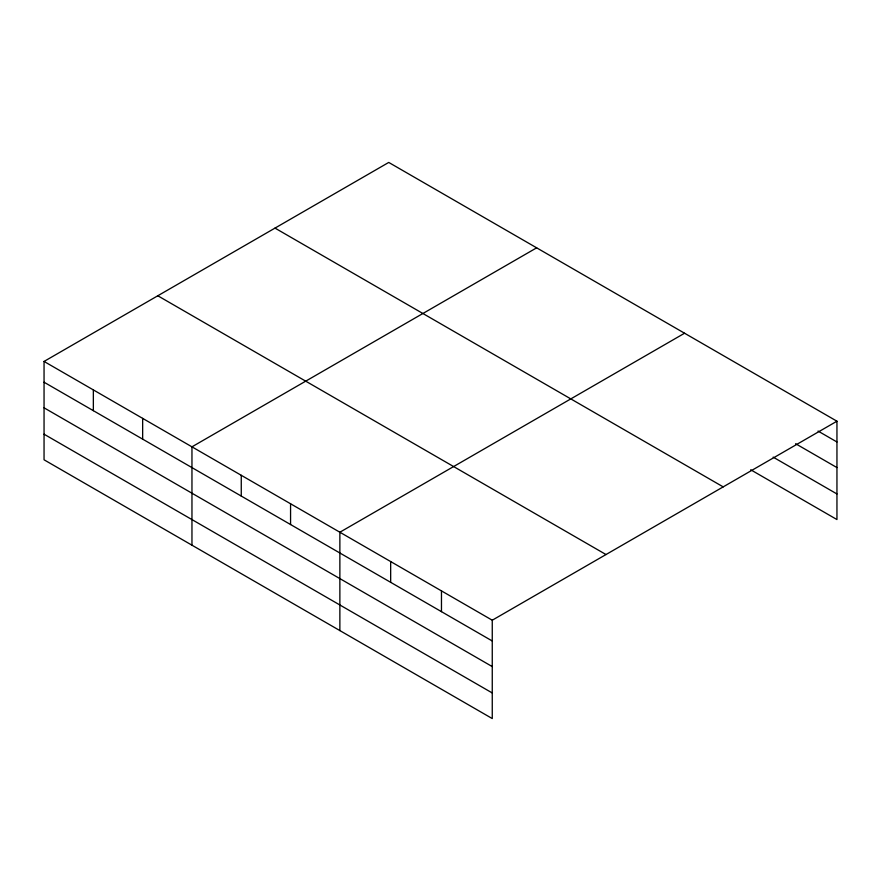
<?xml version="1.0" encoding="UTF-8"?>
<svg xmlns="http://www.w3.org/2000/svg" width="881" height="881" viewBox="0 0 881 881"><rect width="100%" height="100%" fill="white"/><g stroke="black" fill="none" stroke-linecap="round" stroke-linejoin="round"><path stroke-width="1.32" d="M492.259 666.587L492.259 620.213L44.05 361.441L44.05 459.794L492.259 718.566L492.259 666.587L44.05 407.815M44.05 361.441L388.741 162.434L836.95 421.206L836.95 519.559L750.711 469.771M536.65 247.825L191.959 446.832L191.959 545.185M684.559 333.227L339.868 532.234L339.868 630.587M492.259 620.213L836.95 421.206M818.053 431.062L836.95 441.976M795.598 443.705L836.95 467.58M773.155 457.129L836.95 493.955M274.993 228.102L723.202 486.885M157.798 295.763L606.007 554.545M44.05 382.211L492.259 640.983M44.05 434.19L492.259 692.962M441.469 590.887L441.469 611.656M390.668 561.56L390.668 582.33M290.565 503.767L290.565 524.536M241.262 475.3L241.262 496.069M142.656 418.365L142.656 439.134M93.353 389.909L93.353 410.678"/></g></svg>
